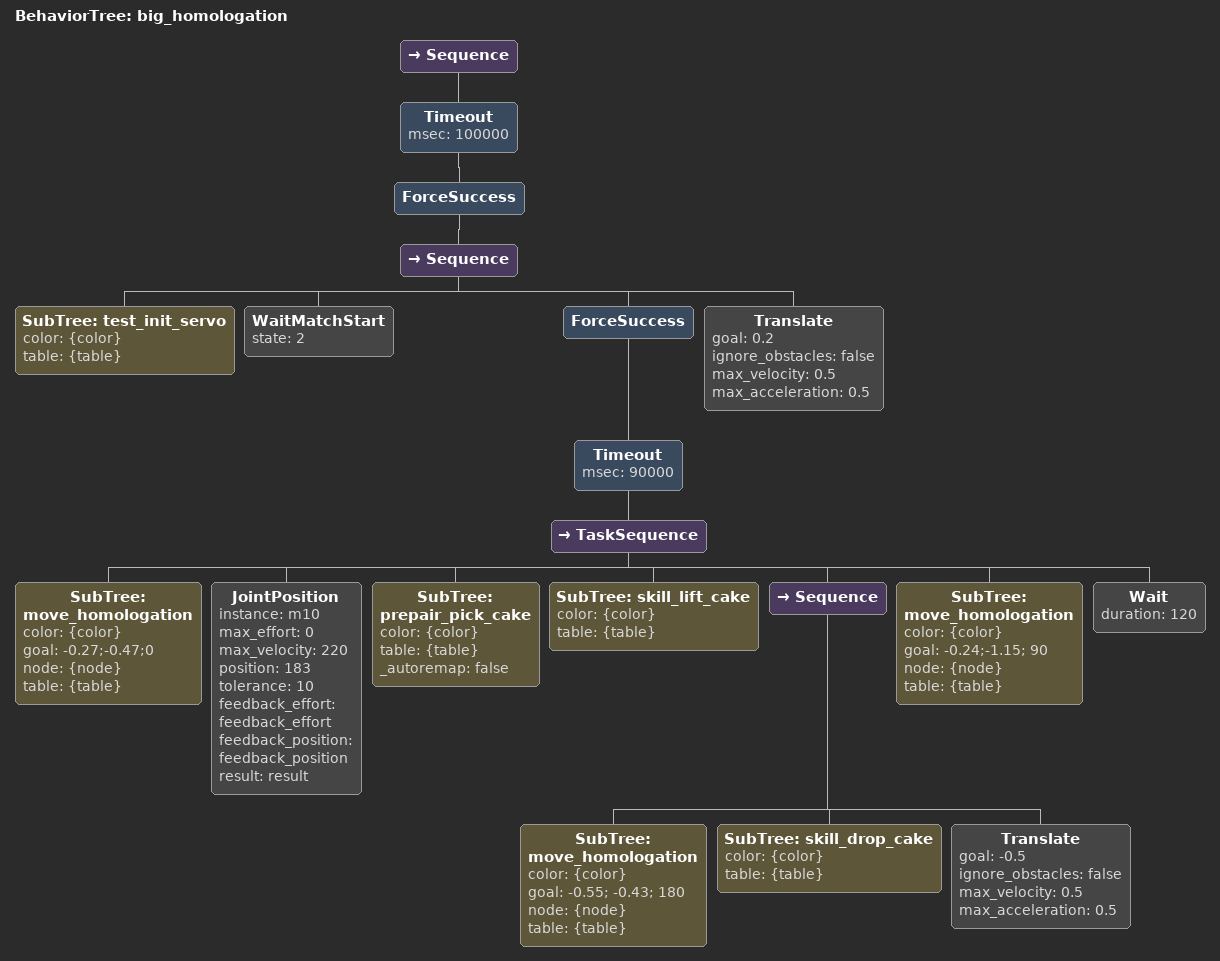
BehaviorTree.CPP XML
<?xml version="1.0" encoding="UTF-8"?>
<root BTCPP_format="4">
  <BehaviorTree ID="big_homologation">
    <Sequence>
      <Timeout msec="100000">
        <ForceSuccess>
          <Sequence>
            <SubTree ID="test_init_servo"
                     color="{color}"
                     table="{table}"/>
            <WaitMatchStart state="2"/>
            <ForceSuccess>
              <Timeout msec="90000">
                <TaskSequence>
                  <SubTree ID="move_homologation"
                           color="{color}"
                           goal="-0.27;-0.47;0"
                           node="{node}"
                           table="{table}"/>
                  <JointPosition instance="m10"
                                 max_effort="0"
                                 max_velocity="220"
                                 position="183"
                                 tolerance="10"
                                 feedback_effort="feedback_effort"
                                 feedback_position="feedback_position"
                                 result="result"/>
                  <SubTree ID="prepair_pick_cake"
                           color="{color}"
                           table="{table}"
                           _autoremap="false"/>
                  <SubTree ID="skill_lift_cake"
                           color="{color}"
                           table="{table}"/>
                  <Sequence>
                    <SubTree ID="move_homologation"
                             color="{color}"
                             goal="-0.55; -0.43; 180"
                             node="{node}"
                             table="{table}"/>
                    <SubTree ID="skill_drop_cake"
                             color="{color}"
                             table="{table}"/>
                    <Translate goal="-0.5"
                               ignore_obstacles="false"
                               max_velocity="0.5"
                               max_acceleration="0.5"/>
                  </Sequence>
                  <SubTree ID="move_homologation"
                           color="{color}"
                           goal="-0.24;-1.15; 90"
                           node="{node}"
                           table="{table}"/>
                  <Wait duration="120"/>
                </TaskSequence>
              </Timeout>
            </ForceSuccess>
            <Translate goal="0.2"
                       ignore_obstacles="false"
                       max_velocity="0.5"
                       max_acceleration="0.5"/>
          </Sequence>
        </ForceSuccess>
      </Timeout>
    </Sequence>
  </BehaviorTree>

</root>
